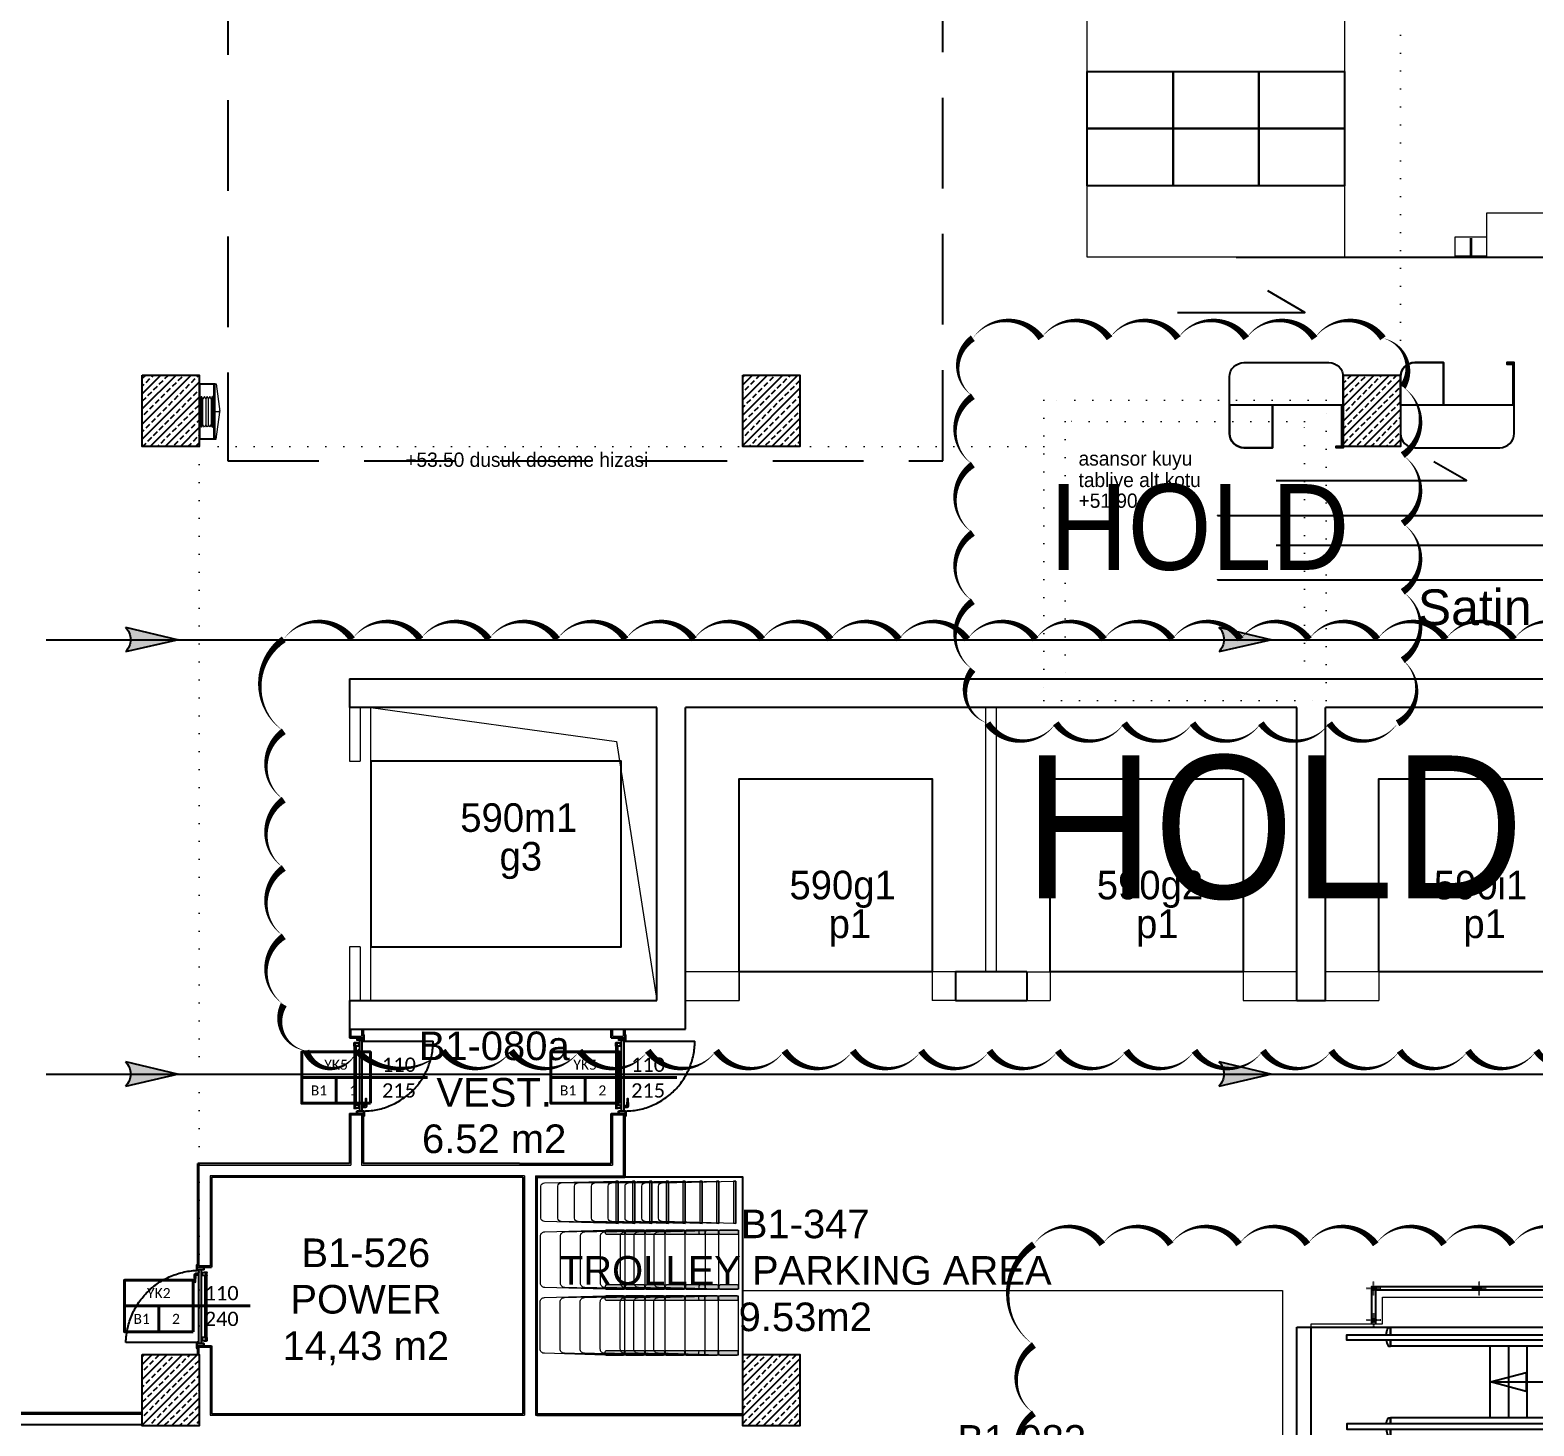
# Model space of a CAD drawing. Header units: metres. Extents: x -20317 to 2216, y -10281 to 3094.
# Drawn here: x -5275 to -3172, y -8096 to -6143 of the extents above; entities that cross this region are included whole.
import ezdxf
from ezdxf.enums import TextEntityAlignment as Align

# ---------------------------------------------------------------- set-up
doc = ezdxf.new("R2010")
doc.units = ezdxf.units.M
doc.header["$MEASUREMENT"] = 0
for name, pattern in [('DASHDOT2', [0.5, 0.25, -0.125, 0, -0.125]), ('DASHED2', [9.525, 6.35, -3.175]), ('DOT2', [0.125, 0, -0.125]), ('HIDDEN', [9.525, 6.35, -3.175]), ('HIDDEN2', [0.1875, 0.125, -0.0625])]:
    doc.linetypes.add(name, pattern=pattern)
doc.layers.get('0').update_dxf_attribs({"color": 30, "lineweight": 0})
for name, color, linetype in [('6', 242, 'Continuous'), ('AG-DOOR', 2, 'Continuous'), ('AG-DOOR-OPENING', 9, 'HIDDEN'), ('AG-HANDRAIL', 20, 'Continuous'), ('AG-PLASTER', 73, 'Continuous'), ('AR-ESCALATOR', 3, 'Continuous'), ('V-0_Hatch_Concrete', 252, 'Continuous'), ('V-2_Column', 160, 'Continuous'), ('V-2_Wall_Concrete', 160, 'Continuous'), ('V-5_Mechanical', 222, 'Continuous'), ('V-6_Furniture_Fixed', 54, 'Continuous')]:
    doc.layers.add(name, color=color, linetype=linetype)
for name, color, linetype, lineweight in [('Ag-040', 2, 'Continuous', 20), ('AG-DOOR-NOTATION-FIRE', 1, 'Continuous', 40), ('AG-FIRE-HOSE', 1, 'Continuous', 0), ('AG-Slab_Hole', 163, 'Continuous', 20), ('AG-Wall', 4, 'Continuous', 20), ('AI-040 @ 250', 2, 'Continuous', 20), ('HOLD', 7, 'Continuous', 0), ('shaft', 3, 'Continuous', 20), ('SP1-Equipment', 4, 'Continuous', 9), ('SP2-Flooring', 4, 'DASHED2', 9)]:
    doc.layers.add(name, color=color, linetype=linetype, lineweight=lineweight)
doc.styles.add('$0$ARIAL', font='arial.ttf', dxfattribs={"width": 0.9})
doc.styles.add('$0$IIS IKEA SANS', font='')
doc.styles.add('ARIAL-ING', font='arial.ttf')
doc.styles.add('CALIBRI LIGHT', font='calibril.ttf')
doc.styles.add('DDG Notes Anno', font='arial.ttf', dxfattribs={"height": 2.5})
doc.styles.add('IIS IKEA SANS', font='')
doc.styles.get('$0$IIS IKEA SANS').set_extended_font_data('IKEA Sans')
doc.styles.get('IIS IKEA SANS').set_extended_font_data('IKEA Sans')

# ---------------------------------------------------------------- blocks, each defined once
blk = doc.blocks.new('*U16')
at = {"style": '$0$ARIAL'}
for tag, p in [('NO', (1.676, 0.8)), ('MAHAL', (1.676, -1.8)), ('ALAN', (1.676, -4.4))]:
    blk.add_attdef(tag, text='', height=1.6, dxfattribs=at).set_placement(p, align=Align.MIDDLE_CENTER)
blk = doc.blocks.new('$0$ok')
at = {"layer": '6'}
h = blk.add_hatch(color=256, dxfattribs=at)
edge = h.paths.add_edge_path()
edge.add_ellipse((1571515.97, 116941.68), major_axis=(-7.14, 7.19), ratio=1, start_angle=359.45276, end_angle=450.68953)
edge.add_line((1571508.87, 116934.46), (1571477.92, 116941.82))
edge.add_line((1571477.92, 116941.82), (1571508.9, 116948.94))
for p, q in [((1571477.92, 116941.82), (1571508.9, 116948.94)), ((1571508.87, 116934.46), (1571477.92, 116941.82))]:
    blk.add_line(p, q, dxfattribs=at)
at = {"layer": '6', "extrusion": (0, 0, -1)}
blk.add_ellipse((1571515.97, 116941.68), major_axis=(-7.14, 7.19), ratio=1, start_param=4.700354, end_param=6.292737, dxfattribs=at)
blk = doc.blocks.new('$0$A$C742A37F2')
at = {"layer": '6'}
for p, q in [((41.906, -65.125), (74.601, -65.125)), ((41.906, -71.202), (74.601, -71.202))]:
    blk.add_line(p, q, dxfattribs=at)
at = {"layer": '6', "extrusion": (0, 0, -1), "xscale": -0.02399999999994179, "yscale": 0.02399999999994179, "zscale": -0.02399999999994179, "rotation": 180}
for p in [(-37759.229, 2741.478), (-37774.522, 2741.478), (-37759.229, 2735.401), (-37774.522, 2735.401)]:
    blk.add_blockref('$0$ok', p, dxfattribs=at)
blk = doc.blocks.new('$0$150714_ARSA$0$KOLON 80X120')
at = {"layer": 'V-0_Hatch_Concrete'}
h = blk.add_hatch(dxfattribs=at)
h.set_pattern_fill('ANSI33', color=256, scale=60)
h.set_pattern_definition([(45, (-19036.79, -4512.143), (-10.606602, 10.606602), []), (45, (-19026.183, -4512.143), (-10.606602, 10.606602), [7.5, -3.75])])
h.paths.add_polyline_path([(0, 100), (80, 100), (80, 0), (0, 0)])
blk.add_lwpolyline([(0, 100), (80, 100), (80, 0), (0, 0), (0, 100)])
blk = doc.blocks.new('YD')
at = {"layer": 'AG-FIRE-HOSE'}
for p, q in [((-165, 214, 1020), (-165, 564, 1020)), ((-130, 569, 1020), (-130, 209, 1020)), ((-90, 209, 1020), (-90, 569, 1020)), ((-51, 569, 1020), (-51, 209, 1020)), ((-220, 389, 1020), (-204, 389, 1020))]:
    blk.add_line(p, q, dxfattribs=at)
at = {"layer": 'AG-FIRE-HOSE', "elevation": 1020}
for points in [[(-220, 770), (-236, 770), (-288, 394, 0.037389), (-220, 389, -23668932620.97506)], [(-220, 0), (-236, 0), (-288, 384, -0.037389), (-220, 389, 23668932620.97506)]]:
    blk.add_lwpolyline(points, format="xyb", dxfattribs=at)
for points in [[(-220, 0), (0, 0), (0, 770), (-220, 770), (-220, 0)], [(-181, 605), (-165, 564), (-149, 605), (-130, 569), (-110, 605), (-90, 569), (-71, 605), (-51, 569), (-31, 605)], [(-181, 173), (-165, 214), (-149, 173), (-130, 209), (-110, 173), (-90, 209), (-71, 173), (-51, 209), (-31, 173)]]:
    blk.add_lwpolyline(points, dxfattribs=at)
for points in [[(-204, 8), (-8, 8), (-8, 762), (-204, 762)], [(-185, 173), (-181, 173), (-181, 605), (-185, 605)], [(-31, 605), (-28, 605), (-28, 173), (-31, 173)]]:
    blk.add_lwpolyline(points, close=True, dxfattribs=at)
blk = doc.blocks.new('A$C590861B7')
at = {"layer": 'SP1-Equipment'}
blk.add_hatch(color=252, dxfattribs=at).paths.add_polyline_path([(0, 0), (592, 0), (591, 32), (1, 32)])
at = {"layer": 'SP1-Equipment', "color": 252}
blk.add_lwpolyline([(0, 0), (24, 1029, -0.407438), (74, 1078), (518, 1078, -0.407438), (568, 1029), (592, 0), (0, 0)], format="xyb", dxfattribs=at)
blk.add_lwpolyline([(0, 0), (592, 0), (591, 32), (1, 32)], close=True, dxfattribs=at)
blk = doc.blocks.new('A$C20147AE4')
at = {"layer": 'SP1-Equipment'}
h = blk.add_hatch(color=256, dxfattribs=at)
edge = h.paths.add_edge_path()
edge.add_line((0.59, 0), (1.38, 0))
edge.add_arc((1.38, 0.59), 0.591, 270, 360)
edge.add_line((1.97, 0.59), (1.97, 8.58))
edge.add_arc((1.38, 8.58), 0.591, 0, 90)
edge.add_line((1.38, 9.17), (0.59, 9.17))
edge.add_arc((0.59, 8.58), 0.591, 90, 180)
edge.add_line((0, 8.58), (0, 0.59))
edge.add_arc((0.59, 0.59), 0.591, 180, 270)
h = blk.add_hatch(color=256, dxfattribs=at)
edge = h.paths.add_edge_path()
edge.add_line((26.18, 0), (26.97, 0))
edge.add_arc((26.97, 0.59), 0.591, 270, 360)
edge.add_line((27.56, 0.59), (27.56, 8.58))
edge.add_arc((26.97, 8.58), 0.591, 0, 90)
edge.add_line((26.97, 9.17), (26.18, 9.17))
edge.add_arc((26.18, 8.58), 0.591, 90, 180)
edge.add_line((25.59, 8.58), (25.59, 0.59))
edge.add_arc((26.18, 0.59), 0.591, 180, 270)
blk.add_lwpolyline([(0, 0), (0, 9.17), (0, 9.17), (0.79, 37.4, -0.414214), (2.76, 39.37), (24.8, 39.37, -0.414214), (26.77, 37.4), (27.56, 9.17), (27.56, 0), (0, 0)], format="xyb", dxfattribs=at)
for points in [[(0.59, 0), (1.38, 0, 0.414214), (1.97, 0.59), (1.97, 8.58, 0.414214), (1.38, 9.17), (0.59, 9.17, 0.414214), (0, 8.58), (0, 0.59, 0.414214)], [(26.18, 0), (26.97, 0, 0.414214), (27.56, 0.59), (27.56, 8.58, 0.414214), (26.97, 9.17), (26.18, 9.17, 0.414214), (25.59, 8.58), (25.59, 0.59, 0.414214)]]:
    blk.add_lwpolyline(points, format="xyb", close=True, dxfattribs=at)
blk = doc.blocks.new('A$C0CE67BFE')
at = {"layer": 'SP1-Equipment', "rotation": 90.0025134179568}
for p in [(-2543, 1834), (-2308, 1834), (-2073, 1834), (-1838, 1834), (-1603, 1834), (-1368, 1834), (-1133, 1834), (-898, 1834)]:
    blk.add_blockref('A$C590861B7', p, dxfattribs=at)
at = {"layer": 'SP1-Equipment', "xscale": 30, "yscale": 30, "zscale": 30, "rotation": 89.99999999999999}
for p in [(-2447, 913), (-2167, 913), (-1887, 913), (-1607, 913), (-1327, 913), (-1137, 913), (-857, 913), (-2451, -8), (-2171, -8), (-1891, -8), (-1611, -8), (-1331, -8), (-1141, -8), (-861, -8)]:
    blk.add_blockref('A$C20147AE4', p, dxfattribs=at)
blk = doc.blocks.new('PLN_Check-out 1 pcs')
at = {"linetype": 'Continuous', "lineweight": 20}
for p, q in [((285, 5665), (15, 5665)), ((15, 5216), (15, 5665)), ((22, 5561), (22, 5316)), ((23, 5561), (23, 5316)), ((33, 5665), (33, 5449)), ((285, 5216), (285, 5665)), ((273, 5449), (33, 5449)), ((33, 5449), (33, 5431)), ((33, 5431), (33, 5215)), ((273, 5431), (33, 5431)), ((15, 5216), (15, 4416)), ((15, 5216), (615, 5216)), ((615, 5216), (615, 4416)), ((15, 4416), (615, 4416)), ((20, 4375), (15, 4375)), ((15, 4375), (15, 3133)), ((20, 4375), (450, 4375)), ((450, 4375), (470, 4375)), ((470, 4375), (470, 3302)), ((600, 3275), (661, 3504)), ((661, 3504), (1140, 3360)), ((470, 3302), (515, 3302)), ((470, 3302), (470, 3292)), ((470, 3292), (470, 1735)), ((515, 3302), (1234, 3078)), ((1140, 3360), (1078, 3126)), ((15, 3133), (15, 1185)), ((1235, 3078), (1235, 2525)), ((1124, 2525), (470, 2525)), ((1165, 2525), (1124, 2525)), ((1175, 2525), (1165, 2525)), ((1225, 2525), (1175, 2525)), ((1225, 2525), (1235, 2525)), ((470, 1735), (1165, 1735)), ((1165, 375), (1165, 1735)), ((15, 1185), (15, 375)), ((15, 375), (67, 375)), ((67, 25), (67, 375)), ((1115, 375), (67, 375)), ((1115, 375), (1115, 25)), ((1115, 375), (1165, 375)), ((92, 0), (67, 25)), ((1090, 0), (92, 0)), ((1115, 25), (1090, 0))]:
    blk.add_line(p, q, dxfattribs=at)
blk = doc.blocks.new('A$C11276A47')
for points in [[(200, 1190), (600, 1190), (600, 595), (0, 595), (0, 990, -0.414214)], [(600, 1190), (200, 1190, 0.414214), (0, 990), (0, 200, 0.414214), (200, 0), (1390, 0, 0.414214), (1590, 200), (1590, 1190), (1490, 1190), (1490, 1170), (1570, 1170), (1570, 595), (600, 595), (600, 1190)]]:
    blk.add_lwpolyline(points, format="xyb", close=True)
blk = doc.blocks.new('A$C37115626')
at = {"layer": 'V-6_Furniture_Fixed', "color": 7}
for points in [[(120, 737), (0, 737), (0, 817), (120, 817)], [(240, 737), (120, 737), (120, 817), (240, 817)], [(360, 737), (240, 737), (240, 817), (360, 817)], [(120, 657), (0, 657), (0, 737), (120, 737)], [(240, 657), (120, 657), (120, 737), (240, 737)], [(360, 657), (240, 657), (240, 737), (360, 737)]]:
    blk.add_lwpolyline(points, close=True, dxfattribs=at)
for points in [[(208.5, 557.2), (208.5, 557.2), (1231, 557.2)], [(182.1, 195.8), (182.1, 195.8), (690.4, 195.8), (757.7, 464.8), (803.8, 464.8), (1231, 464.8)], [(182.1, 105.8), (182.1, 105.8), (1231, 105.8)]]:
    blk.add_lwpolyline(points, dxfattribs=at)
at = {"layer": 'V-6_Furniture_Fixed', "color": 8}
for points in [[(126.4, 479.9), (304.2, 479.9), (252.4, 509.8)], [(264.1, 154.3), (736.3, 154.3), (810.2, 394.3), (916.5, 394.3), (863.4, 425)], [(264.1, 244.5), (530.6, 244.5), (484.9, 270.9)]]:
    blk.add_lwpolyline(points, dxfattribs=at)
at = {"layer": 'V-6_Furniture_Fixed', "color": 7, "yscale": 0.1}
for name, p, xscale, zscale, rotation in [('PLN_Check-out 1 pcs', (1080.5, 555.7), 0.1028430158321272, 100, 90), ('A$C11276A47', (199.1, 409.6), -0.1, 0.1, 180)]:
    blk.add_blockref(name, p, dxfattribs=dict(at, xscale=xscale, zscale=zscale, rotation=rotation))
at = {"layer": 'V-6_Furniture_Fixed', "color": 7, "xscale": 0.1, "yscale": 0.1, "zscale": 0.1}
blk.add_blockref('A$C11276A47', (438.1, 290.6), dxfattribs=at)
at = {"layer": 'V-6_Furniture_Fixed', "color": 7, "insert": (462.4, 92.4), "char_height": 50, "attachment_point": 1, "style": 'DDG Notes Anno'}
blk.add_mtext_dynamic_manual_height_columns('Satin almasiz cikis', width=5991.431, gutter_width=6.25, heights=[0], dxfattribs=at)
blk = doc.blocks.new('*U118')
blk.add_lwpolyline([(1000, -450), (2200, -450), (2200, 450), (1000, 450)], close=True)
for points in [[(2200, 0), (0, 0)], [(1600, -450), (1600, 0)]]:
    blk.add_lwpolyline(points)
at = {"style": 'CALIBRI LIGHT'}
for tag, height, p in [('GENİŞLİK', 250, (500, 225)), ('KAPIKODU', 175, (1600, 225)), ('YÜKSEKLİK', 250, (500, -225)), ('KATTAKI.SAYISI', 175, (1300, -225)), ('BULUNDUGU.KAT', 175, (1900, -225))]:
    blk.add_attdef(tag, text='', height=height, dxfattribs=at).set_placement(p, align=Align.MIDDLE_CENTER)
blk = doc.blocks.new('A$C32196F0F')
at = {"color": 122}
for p, q in [((11, 3.5), (10.5, 3.5)), ((10.5, 3.5), (10.5, 0.3)), ((15.2, 0), (10.8, 0)), ((11, 6.5), (11, 7.5)), ((15, 6.5), (15, 7.5)), ((15.5, 3.5), (15, 3.5)), ((15.5, 3.5), (15.5, 0.3)), ((15.5, 3), (101.5, 3)), ((15.5, 0.5), (101.5, 0.5)), ((101.5, 3.5), (102, 3.5)), ((101.5, 3.5), (101.5, 0.3)), ((101.8, 0), (106.2, 0)), ((102, 6.5), (102, 7.5)), ((106, 6.5), (106, 7.5)), ((106, 3.5), (106.5, 3.5)), ((106.5, 3.5), (106.5, 0.3))]:
    blk.add_line(p, q, dxfattribs=at)
at = {"linetype": 'HIDDEN2'}
for p, q in [((109.9, 12.8), (107.4, 12.8)), ((108.7, 11.6), (108.7, 14.1))]:
    blk.add_line(p, q, dxfattribs=at)
at = {"color": 122}
for points in [[(7, 4.3), (7, 13.8, 0.414214), (6.8, 14), (0.2, 14, 0.414214), (0, 13.8), (0, 12.5), (0.1, 12.5), (0.1, 13.8, -0.414214), (0.2, 13.9), (6.8, 13.9, -0.414214), (6.8, 13.8), (6.8, 4.3), (6.8, 4.3, -0.414214), (6.7, 4.2), (3.5, 4.2), (3.5, 4.2), (3.5, 4), (6.7, 4, 0.414214), (7, 4.3)], [(110, 4.3), (110, 13.8, -0.414214), (110.2, 14), (116.8, 14, -0.414214), (117, 13.8), (117, 12.5), (116.8, 12.5), (116.8, 13.8, 0.414214), (116.8, 13.9), (110.2, 13.9, 0.414214), (110.1, 13.8), (110.1, 4.3), (110.1, 4.3, 0.414214), (110.3, 4.2), (113.5, 4.2), (113.5, 4.2), (113.5, 4), (110.3, 4, -0.414214), (110, 4.3)]]:
    blk.add_lwpolyline(points, format="xyb", dxfattribs=at)
blk.add_lwpolyline([(110, 7.5), (7, 7.5), (7, 11.5), (110, 11.5)], close=True)
for points in [[(15, 6.5), (11, 6.5), (11, 1.5), (15, 1.5)], [(102, 6.5), (106, 6.5), (106, 1.5), (102, 1.5)]]:
    blk.add_lwpolyline(points, close=True, dxfattribs=at)
at = {"color": 253}
blk.add_lwpolyline([(12.2, 12), (12.2, 14.9, -0.414214), (15.2, 17.9), (23.7, 17.4, -0.502224), (24.2, 16.7), (23.9, 15.9), (23.9, 15.9), (15.2, 15.4, 0.414214), (14.2, 14.4), (14.2, 12)], format="xyb", dxfattribs=at)
at = {"linetype": 'HIDDEN2'}
for radius in [0.75, 0.5]:
    blk.add_circle((108.7, 12.8), radius, dxfattribs=at)
at = {"color": 122}
for centre, start, end in [((10.8, 0.3), 180, 270), ((15.2, 0.3), 270, 360), ((101.8, 0.3), 180, 270), ((106.2, 0.3), 270, 360)]:
    blk.add_arc(centre, 0.3, start, end, dxfattribs=at)
at = {"layer": 'AG-DOOR-OPENING', "color": 9, "linetype": 'HIDDEN', "ltscale": 200}
blk.add_line((108.7, 12.8), (108.7, 113.2), dxfattribs=at)
blk.add_arc((111.2, 9.8), 103.4, 91.3869, 179.1783, dxfattribs=at)
blk = doc.blocks.new('as-gr')
at = {"linetype": 'Continuous'}
for p, q in [((-41.4, -75.15), (-41.4, -71.45)), ((-41.25, -75.15), (-41.25, -71.45)), ((-32.45, -75.15), (-32.45, -71.45)), ((-32.3, -75.15), (-32.3, -71.45)), ((-28.1, -75.15), (-28.1, -71.45)), ((-27.95, -75.15), (-27.95, -71.45))]:
    blk.add_line(p, q, dxfattribs=at)
at = {"layer": 'AG-Wall'}
for p, q in [((-50.3, -71.45), (-50.3, -72.2)), ((-50.15, -71.45), (-50.15, -72.2)), ((-50.3, -72.2), (-50.15, -72.2)), ((-50.15, -74.8), (-50.3, -74.8)), ((-50.3, -74.8), (-50.3, -75.55)), ((-50.15, -74.8), (-50.15, -75.55)), ((-44.85, -75.15), (-45.6, -75.15)), ((-44.85, -75.55), (-44.85, -75.15)), ((-44.85, -75.15), (-44.85, -75.55)), ((-42.15, -75.15), (-42.15, -75.55)), ((-41.825, -75.15), (-42.15, -75.15)), ((-40.825, -75.15), (-40.5, -75.15)), ((-40.5, -75.15), (-40.5, -75.55)), ((-37.8, -75.15), (-37.8, -75.55)), ((-37.05, -75.15), (-37.8, -75.15)), ((-35.9, -75.15), (-36.65, -75.15)), ((-35.9, -75.15), (-35.9, -75.55)), ((-33.2, -75.15), (-33.2, -75.55)), ((-32.875, -75.15), (-33.2, -75.15)), ((-31.875, -75.15), (-31.55, -75.15)), ((-31.55, -75.15), (-31.55, -75.55)), ((-28.85, -75.15), (-28.85, -75.55)), ((-28.525, -75.15), (-28.85, -75.15)), ((-27.525, -75.15), (-27.2, -75.15)), ((-27.2, -75.15), (-27.2, -75.55)), ((-24.5, -75.15), (-23.75, -75.15)), ((-24.5, -75.15), (-24.5, -75.55)), ((-45.6, -75.55), (-44.85, -75.55)), ((-41.825, -75.55), (-42.15, -75.55)), ((-40.825, -75.55), (-40.5, -75.55)), ((-37.8, -75.55), (-37.05, -75.55)), ((-36.65, -75.55), (-35.9, -75.55)), ((-32.875, -75.55), (-33.2, -75.55)), ((-31.875, -75.55), (-31.55, -75.55)), ((-28.525, -75.55), (-28.85, -75.55)), ((-27.525, -75.55), (-27.2, -75.55)), ((-24.5, -75.55), (-23.75, -75.55))]:
    blk.add_line(p, q, dxfattribs=at)
at = {"layer": 'shaft'}
for points in [[(-50, -71.45), (-46.566, -71.928), (-46, -75.55)], [(-50, -75.55), (-50, -71.45)]]:
    blk.add_lwpolyline(points, dxfattribs=at)
at = {"layer": 'V-2_Wall_Concrete'}
for p, q in [((-50.3, -71.05), (-23.35, -71.05)), ((-50.3, -71.05), (-50.3, -71.45)), ((-23.35, -71.05), (-23.35, -75.55)), ((-46, -71.45), (-50.3, -71.45)), ((-46, -75.55), (-46, -71.45)), ((-37.05, -71.45), (-45.6, -71.45)), ((-45.6, -75.95), (-45.6, -71.45)), ((-37.05, -75.55), (-37.05, -71.45)), ((-23.75, -71.45), (-36.65, -71.45)), ((-36.65, -75.55), (-36.65, -71.45)), ((-23.75, -75.55), (-23.75, -71.45)), ((-41.825, -75.15), (-41.825, -75.55)), ((-40.825, -75.15), (-41.825, -75.15)), ((-40.825, -75.15), (-40.825, -75.55)), ((-32.875, -75.15), (-32.875, -75.55)), ((-31.875, -75.15), (-32.875, -75.15)), ((-31.875, -75.15), (-31.875, -75.55)), ((-27.525, -75.15), (-28.525, -75.15)), ((-28.525, -75.15), (-28.525, -75.55)), ((-27.525, -75.15), (-27.525, -75.55)), ((-24.5, -75.55), (-24.5, -75.15)), ((-50.3, -75.55), (-46, -75.55)), ((-50.3, -75.55), (-50.3, -75.95)), ((-41.825, -75.55), (-40.825, -75.55)), ((-37.05, -75.55), (-36.65, -75.55)), ((-32.875, -75.55), (-31.875, -75.55)), ((-28.525, -75.55), (-27.525, -75.55)), ((-23.35, -75.55), (-23.75, -75.55)), ((-50.3, -75.95), (-45.6, -75.95))]:
    blk.add_line(p, q, dxfattribs=at)
at = {"layer": 'V-5_Mechanical', "linetype": 'Continuous'}
blk.add_lwpolyline([(-50, -74.8), (-46.5, -74.8), (-46.5, -72.2), (-50, -72.2), (-50, -74.8)], dxfattribs=at)
for points in [[(-42.15, -75.15), (-44.85, -75.15), (-44.85, -72.45), (-42.15, -72.45)], [(-37.798, -75.15), (-40.498, -75.15), (-40.498, -72.45), (-37.798, -72.45)], [(-33.2, -75.15), (-35.9, -75.15), (-35.9, -72.45), (-33.2, -72.45)], [(-28.85, -75.15), (-31.55, -75.15), (-31.55, -72.45), (-28.85, -72.45)], [(-24.5, -75.15), (-27.2, -75.15), (-27.2, -72.45), (-24.5, -72.45)]]:
    blk.add_lwpolyline(points, close=True, dxfattribs=at)
blk = doc.blocks.new('HNDR-PLN')
at = {"layer": 'AG-HANDRAIL', "color": 9, "linetype": 'HIDDEN2'}
blk.add_lwpolyline([(20, 20), (20, -20), (-20, -20), (-20, 20)], close=True, dxfattribs=at)
at = {"layer": 'AG-HANDRAIL', "linetype": 'DASHDOT2', "ltscale": 2}
for points in [[(0, -100), (0, 100)], [(-100, 0), (100, 0)]]:
    blk.add_lwpolyline(points, dxfattribs=at)
at = {"layer": 'AG-HANDRAIL', "color": 9, "linetype": 'HIDDEN2'}
blk.add_circle((0, 0), 15, dxfattribs=at)
blk = doc.blocks.new('B1 VEST')
at = {"layer": 'AG-HANDRAIL', "ltscale": 0.3}
blk.add_lwpolyline([(-19800, -4070), (-19800, -3550), (-5001, -3550), (-5001, -4070), (-5051, -4070), (-5051, -3600), (-19750, -3600), (-19750, -4070)], dxfattribs=at)
for points in [[(-17600, -5757), (-20150, -5757), (-20150, -5807), (-17600, -5807)], [(-17149, -8380), (-17199, -8380), (-17199, -7350), (-17149, -7350)], [(-5050, -8380), (-5050, -7230), (-5000, -7230), (-5000, -8380)]]:
    blk.add_lwpolyline(points, close=True, dxfattribs=at)
at = {"layer": 'AG-Slab_Hole', "ltscale": 0.3}
for points in [[(-20650, -4120), (-20650, -4070), (-19650, -4070), (-19650, -3700), (-13500, -3700)], [(-14563, -3700), (-5150, -3700), (-5150, -4070), (-4150, -4070), (-4150, -4120)], [(-20650, -5650), (-20650, -5700), (-18250, -5700)], [(-11800, -7600), (-17050, -7600), (-17050, -7230), (-18050, -7230), (-18050, -7180)], [(-4150, -7180), (-4150, -7230), (-5150, -7230), (-5150, -7600)], [(-5150, -7600), (-11000, -7600)]]:
    blk.add_lwpolyline(points, dxfattribs=at)
at = {"layer": 'AR-ESCALATOR', "color": 140}
for p, q in [((-20850, -5650), (-20850, -4120)), ((-20650, -5650), (-20650, -4120)), ((-11560, -5650), (-12677, -4120)), ((-10123, -7180), (-11240, -5650)), ((-4150, -5650), (-4150, -7180)), ((-3950, -5650), (-3950, -7180))]:
    blk.add_line(p, q, dxfattribs=at)
at = {"layer": 'AR-ESCALATOR'}
for p, q in [((-12357, -4120), (-11240, -5650)), ((-4150, -5650), (-4150, -4120)), ((-3950, -5650), (-3950, -4120)), ((-18250, -5650), (-18250, -7180)), ((-18050, -5650), (-18050, -7180)), ((-10443, -7180), (-11560, -5650))]:
    blk.add_line(p, q, dxfattribs=at)
at = {"layer": 'AR-ESCALATOR', "linetype": 'DOT2', "ltscale": 0.001}
blk.add_line((-11560, -5650), (-16700, -5650), dxfattribs=at)
at = {"layer": 'AR-ESCALATOR', "color": 140}
for points in [[(-20850, -4120), (-12677, -4120)], [(-19540, -4226), (-19540, -4120)], [(-12545, -4301), (-20150, -4301), (-20150, -4226), (-12599, -4226)], [(-19540, -4385), (-19540, -4301)], [(-19540, -4301), (-19540, -4385)], [(-12484, -4385), (-19540, -4385)], [(-18146, -5385), (-18146, -4385)], [(-17886, -5385), (-17886, -4385)], [(-17626, -5385), (-17626, -4385)], [(-17366, -5385), (-17366, -4385)], [(-17106, -5385), (-17106, -4385)], [(-16847, -5385), (-16847, -4385)], [(-16587, -5385), (-16587, -4385)], [(-16267, -5385), (-16267, -4385)], [(-15907, -5385), (-15907, -4385)], [(-15547, -5385), (-15547, -4385)], [(-15187, -5385), (-15187, -4385)], [(-14827, -5385), (-14827, -4385)], [(-14467, -5385), (-14467, -4385)], [(-14107, -5385), (-14107, -4385)], [(-13747, -5385), (-13747, -4385)], [(-13387, -5385), (-13387, -4385)], [(-13027, -5385), (-13027, -4385)], [(-12667, -5385), (-12667, -4385)], [(-12307, -5385), (-12307, -4627)], [(-18141, -4885), (-12119, -4885)], [(-11947, -5385), (-11947, -5120)], [(-11693, -5469), (-20150, -5469), (-20150, -5544), (-11638, -5544)], [(-11754, -5385), (-19540, -5385)], [(-19540, -5385), (-19540, -5469)], [(-19540, -5469), (-19540, -5385)], [(-20850, -5650), (-18250, -5650)], [(-19540, -5544), (-19540, -5650)], [(-5250, -5757), (-5250, -5650)], [(-11107, -5832), (-4650, -5832), (-4650, -5757), (-11162, -5757)], [(-5250, -5915), (-5250, -5832)], [(-5250, -5832), (-5250, -5915)], [(-11046, -5915), (-5250, -5915)], [(-10726, -5915), (-10726, -6354)], [(-10366, -5915), (-10366, -6847)], [(-10006, -5915), (-10006, -6915)], [(-9646, -5915), (-9646, -6915)], [(-9286, -5915), (-9286, -6915)], [(-8926, -5915), (-8926, -6915)], [(-8566, -5915), (-8566, -6915)], [(-8206, -5915), (-8206, -6915)], [(-7886, -5915), (-7886, -6915)], [(-7627, -5915), (-7627, -6915)], [(-7367, -5915), (-7367, -6915)], [(-7107, -5915), (-7107, -6915)], [(-6847, -5915), (-6847, -6915)], [(-6587, -5915), (-6587, -6915)], [(-6328, -5915), (-6328, -6915)], [(-6328, -6415), (-10681, -6415)], [(-10316, -6915), (-5250, -6915)], [(-5250, -6915), (-5250, -6999)], [(-5250, -6999), (-5250, -6915)], [(-10255, -6999), (-4650, -6999), (-4650, -7074), (-10201, -7074)], [(-5250, -7074), (-5250, -7180)], [(-3950, -7180), (-10123, -7180)]]:
    blk.add_lwpolyline(points, dxfattribs=at)
for points in [[(-19598, -4226, -0.056277), (-19578, -4135, -0.286419), (-19564, -4123), (-19540, -4120), (-19540, -4226)], [(-19598, -4301, 0.07391), (-19578, -4370, 0.286419), (-19564, -4382), (-19540, -4385), (-19540, -4301)], [(-19598, -5469, -0.07391), (-19578, -5400, -0.286419), (-19564, -5388), (-19540, -5385), (-19540, -5469)], [(-19598, -5544, 0.056277), (-19578, -5635, 0.286419), (-19564, -5647), (-19540, -5650), (-19540, -5544)], [(-5192, -5757, 0.056277), (-5212, -5665, 0.286419), (-5226, -5653), (-5250, -5650), (-5250, -5757)], [(-5192, -5832, -0.07391), (-5212, -5900, -0.286419), (-5226, -5912), (-5250, -5915), (-5250, -5832)], [(-5192, -6999, 0.07391), (-5212, -6930, 0.286419), (-5226, -6918), (-5250, -6915), (-5250, -6999)], [(-5192, -7074, -0.056277), (-5212, -7165, -0.286419), (-5226, -7177), (-5250, -7180), (-5250, -7074)]]:
    blk.add_lwpolyline(points, format="xyb", dxfattribs=at)
at = {"layer": 'AR-ESCALATOR'}
for points in [[(-12357, -4120), (-5250, -4120), (-5226, -4123, -0.286419), (-5212, -4135, -0.056277), (-5192, -4226)], [(-5192, -4301, -0.048643), (-5205, -4371, -0.290108), (-5219, -4383), (-5250, -4385), (-12164, -4385)], [(-5192, -5469, 0.048643), (-5205, -5399, 0.290108), (-5219, -5387), (-5250, -5385), (-11434, -5385)], [(-16700, -5650), (-16724, -5653, 0.286419), (-16738, -5665, 0.056277), (-16758, -5757)], [(-11240, -5650), (-5250, -5650), (-5226, -5647, 0.286419), (-5212, -5635, 0.056277), (-5192, -5544)], [(-16758, -5832, 0.048643), (-16745, -5901, 0.290108), (-16731, -5913), (-16700, -5915), (-11366, -5915)], [(-16758, -6999, -0.048643), (-16745, -6929, -0.290108), (-16731, -6917), (-16700, -6915), (-10636, -6915)], [(-10443, -7180), (-16700, -7180), (-16724, -7177, -0.286419), (-16738, -7165, -0.056277), (-16758, -7074)]]:
    blk.add_lwpolyline(points, format="xyb", dxfattribs=at)
for points in [[(-5250, -4120), (-5250, -4226)], [(-5250, -4120), (-3950, -4120)], [(-12279, -4226), (-4650, -4226), (-4650, -4301), (-12225, -4301)], [(-11721, -4991), (-11721, -4385)], [(-11361, -5385), (-11361, -4385)], [(-11001, -5385), (-11001, -4385)], [(-10641, -5385), (-10641, -4385)], [(-10281, -5385), (-10281, -4385)], [(-9921, -5385), (-9921, -4385)], [(-9561, -5385), (-9561, -4385)], [(-9201, -5385), (-9201, -4385)], [(-8841, -5385), (-8841, -4385)], [(-8481, -5385), (-8481, -4385)], [(-8121, -5385), (-8121, -4385)], [(-7761, -5385), (-7761, -4385)], [(-7401, -5385), (-7401, -4385)], [(-7041, -5385), (-7041, -4385)], [(-6681, -5385), (-6681, -4385)], [(-6321, -5385), (-6321, -4385)], [(-5250, -4301), (-5250, -4385)], [(-11799, -4885), (-6321, -4885)], [(-11318, -5544), (-4650, -5544), (-4650, -5469), (-11373, -5469)], [(-9544, -5385), (-9538, -5385)], [(-9487, -5469), (-9481, -5469)], [(-9481, -5469), (-9487, -5469)], [(-5250, -5469), (-5250, -5385)], [(-18250, -5650), (-16700, -5650)], [(-16700, -5650), (-16700, -5757)], [(-9430, -5544), (-9437, -5544)], [(-9437, -5544), (-9430, -5544)], [(-5250, -5650), (-5250, -5544)], [(-3950, -5650), (-5250, -5650)], [(-11482, -5757), (-17550, -5757), (-17550, -5832), (-11427, -5832)], [(-16700, -5832), (-16700, -5915)], [(-15599, -5915), (-15599, -6915)], [(-15239, -5915), (-15239, -6915)], [(-14879, -5915), (-14879, -6915)], [(-14519, -5915), (-14519, -6915)], [(-14159, -5915), (-14159, -6915)], [(-13799, -5915), (-13799, -6915)], [(-13439, -5915), (-13439, -6915)], [(-13079, -5915), (-13079, -6915)], [(-12719, -5915), (-12719, -6915)], [(-12359, -5915), (-12359, -6915)], [(-11999, -5915), (-11999, -6915)], [(-11639, -5915), (-11639, -6915)], [(-11279, -6034), (-11279, -6915)], [(-11001, -6415), (-15599, -6415)], [(-10919, -6527), (-10919, -6915)], [(-16700, -6999), (-16700, -6915)], [(-10521, -7074), (-17550, -7074), (-17550, -6999), (-10575, -6999)], [(-16700, -7180), (-16700, -7074)], [(-16700, -7180), (-18250, -7180)]]:
    blk.add_lwpolyline(points, dxfattribs=at)
at = {"layer": 'AR-ESCALATOR', "color": 140}
for points in [[(-17641, -5019), (-18141, -4885), (-17641, -4751)], [(-6828, -6281), (-6328, -6415), (-6828, -6549)]]:
    blk.add_lwpolyline(points, close=True, dxfattribs=at)
at = {"layer": 'AR-ESCALATOR'}
for points in [[(-11299, -4751), (-11799, -4885), (-11299, -5019)], [(-11501, -6549), (-11001, -6415), (-11501, -6281)]]:
    blk.add_lwpolyline(points, close=True, dxfattribs=at)
at = {"layer": 'AR-ESCALATOR', "linetype": 'DOT2', "ltscale": 0.001}
blk.add_lwpolyline([(-16700, -5650), (-11560, -5650)], dxfattribs=at)
for p in [(-19775, -3575), (-18300, -3575), (-16825, -3575), (-15350, -3575), (-13875, -3575), (-12400, -3575), (-10925, -3575), (-9450, -3575), (-7975, -3575), (-6500, -3575), (-20100, -5781), (-18300, -5781)]:
    blk.add_blockref('HNDR-PLN', p)
at = {"xscale": -1}
for p in [(-5025, -3575), (-5025, -7280)]:
    blk.add_blockref('HNDR-PLN', p, dxfattribs=at)
for p, rotation in [((-19774, -4020), 90), ((-5026, -4020), 90), ((-17174, -8330), 90), ((-5025, -8330), 180)]:
    blk.add_blockref('HNDR-PLN', p, dxfattribs=dict(rotation=rotation))
at = {"xscale": -1, "rotation": 90}
blk.add_blockref('HNDR-PLN', (-17174, -7400), dxfattribs=at)
blk = doc.blocks.new('YK5')
at = {"linetype": 'HIDDEN2'}
for p, q in [((3.6, 8.7), (6.1, 8.7)), ((4.8, 7.4), (4.8, 9.9))]:
    blk.add_line(p, q, dxfattribs=at)
at = {"color": 122}
for p, q in [((7.5, 2.4), (7.5, 3.4)), ((11.5, 2.4), (11.5, 3.4)), ((94.5, 2.4), (94.5, 3.4)), ((98.5, 2.4), (98.5, 3.4)), ((7.5, -0.7), (7, -0.7)), ((7, -0.7), (7, -3.9)), ((11.7, -4.2), (7.3, -4.2)), ((12, -0.7), (11.5, -0.7)), ((12, -0.7), (12, -3.9)), ((94, -1.1), (12, -1.1)), ((94, -3.6), (12, -3.6)), ((94, -0.7), (94.5, -0.7)), ((94, -0.7), (94, -3.9)), ((94.3, -4.2), (98.7, -4.2)), ((98.5, -0.7), (99, -0.7)), ((99, -0.7), (99, -3.9))]:
    blk.add_line(p, q, dxfattribs=at)
for points in [[(3.5, 0.1), (3.5, 9.7, 0.414214), (3.3, 9.8), (-3.3, 9.8, 0.414214), (-3.5, 9.7), (-3.5, 8.3), (-3.4, 8.3), (-3.4, 9.7, -0.414214), (-3.3, 9.7), (3.3, 9.7, -0.414214), (3.4, 9.7), (3.4, 0.1), (3.4, 0.1, -0.414214), (3.2, 0), (0, 0), (0, 0), (0, -0.2), (3.2, -0.2, 0.414214), (3.5, 0.1)], [(102.5, 0.1), (102.5, 9.7, -0.414214), (102.7, 9.8), (109.3, 9.8, -0.414214), (109.5, 9.7), (109.5, 8.3), (109.4, 8.3), (109.4, 9.7, 0.414214), (109.3, 9.7), (102.7, 9.7, 0.414214), (102.6, 9.7), (102.6, 0.1), (102.6, 0.1, 0.414214), (102.8, 0), (106, 0), (106, 0), (106, -0.2), (102.8, -0.2, -0.414214), (102.5, 0.1)]]:
    blk.add_lwpolyline(points, format="xyb", dxfattribs=at)
blk.add_lwpolyline([(3.5, 3.4), (102.5, 3.4), (102.5, 7.4), (3.5, 7.4)], close=True)
for points in [[(11.5, 2.4), (7.5, 2.4), (7.5, -2.6), (11.5, -2.6)], [(94.5, 2.4), (98.5, 2.4), (98.5, -2.6), (94.5, -2.6)]]:
    blk.add_lwpolyline(points, close=True, dxfattribs=at)
at = {"color": 253}
blk.add_lwpolyline([(97.3, 7.8), (97.3, 10.7, 0.414214), (94.3, 13.7), (85.8, 13.2, 0.502224), (85.3, 12.6), (85.6, 11.7), (85.6, 11.7), (94.3, 11.2, -0.414214), (95.3, 10.2), (95.3, 7.8)], format="xyb", dxfattribs=at)
at = {"linetype": 'HIDDEN2'}
for radius in [0.75, 0.5]:
    blk.add_circle((4.8, 8.7), radius, dxfattribs=at)
at = {"color": 122}
for centre, start, end in [((7.3, -3.9), 180, 270), ((11.7, -3.9), 270, 0), ((94.3, -3.9), 180, 270), ((98.7, -3.9), 270, 0)]:
    blk.add_arc(centre, 0.3, start, end, dxfattribs=at)
at = {"layer": 'AG-DOOR-OPENING', "color": 9, "linetype": 'HIDDEN', "ltscale": 200}
blk.add_line((4.8, 8.7), (4.8, 106.3), dxfattribs=at)
blk.add_arc((4.8, 8.7), 97.7, 359.2209, 90, dxfattribs=at)

msp = doc.modelspace()

# ---------------------------------------------------------------- linework, layer by layer
msp.add_lwpolyline([(-4798.4, -7090.9), (-4455.1, -7138.7), (-4398.4, -7500.9)])
at = {"layer": 'AG-PLASTER'}
for p, q in [((-4828.4, -7540.9), (-4828.4, -7552.9)), ((-4809.4, -7540.9), (-4809.4, -7552.9)), ((-4462.4, -7552.9), (-4462.4, -7540.9)), ((-4443.4, -7540.9), (-4443.4, -7552.9)), ((-4828.4, -7552.9), (-4809.4, -7552.9)), ((-4462.4, -7552.9), (-4443.4, -7552.9)), ((-4828.4, -7658.9), (-4809.4, -7658.9)), ((-4828.4, -7658.9), (-4828.4, -7728.9)), ((-4809.4, -7658.9), (-4809.4, -7728.9)), ((-4462.4, -7728.9), (-4462.4, -7658.9)), ((-4462.4, -7658.9), (-4443.4, -7658.9)), ((-4443.4, -7658.9), (-4443.4, -7747.9)), ((-4828.4, -7728.9), (-5040.4, -7728.9)), ((-5040.4, -7873.9), (-5040.4, -7728.9)), ((-4590.4, -7728.9), (-4809.4, -7728.9)), ((-4590.4, -7728.9), (-4462.4, -7728.9)), ((-4585.4, -7747.9), (-5021.4, -7747.9)), ((-5021.4, -7747.9), (-5021.4, -7873.9)), ((-4585.4, -8078.9), (-4585.4, -7747.9)), ((-4566.4, -7747.9), (-4443.4, -7747.9)), ((-4566.4, -7747.9), (-4566.4, -8078.9)), ((-5040.4, -7873.9), (-5021.4, -7873.9)), ((-5040.4, -7995.9), (-5040.4, -7983.9)), ((-5040.4, -7983.9), (-5021.4, -7983.9)), ((-5021.4, -7983.9), (-5021.4, -8078.9)), ((-5878.4, -8076.9), (-5118.4, -8076.9)), ((-5021.4, -8078.9), (-4585.4, -8078.9)), ((-4566.4, -8078.9), (-4278.4, -8078.9))]:
    msp.add_line(p, q, dxfattribs=at)
at = {"layer": 'AG-Wall'}
for p, q in [((-4826.4, -7540.9), (-4826.4, -7550.9)), ((-4826.4, -7550.9), (-4811.4, -7550.9)), ((-4811.4, -7540.9), (-4811.4, -7550.9)), ((-4460.4, -7540.9), (-4460.4, -7550.9)), ((-4460.4, -7550.9), (-4445.4, -7550.9)), ((-4445.4, -7540.9), (-4445.4, -7550.9)), ((-4826.4, -7660.9), (-4811.4, -7660.9)), ((-4826.4, -7660.9), (-4826.4, -7730.9)), ((-4811.4, -7660.9), (-4811.4, -7730.9)), ((-4460.4, -7660.9), (-4460.4, -7730.9)), ((-4460.4, -7660.9), (-4445.4, -7660.9)), ((-4445.4, -7660.9), (-4445.4, -7745.9)), ((-4811.4, -7730.9), (-4460.4, -7730.9)), ((-4583.4, -7745.9), (-4583.4, -8080.9)), ((-4568.4, -7745.9), (-4568.4, -8080.9)), ((-4568.4, -7745.9), (-4445.4, -7745.9)), ((-5023.4, -8080.9), (-4583.4, -8080.9)), ((-4568.4, -8080.9), (-4278.4, -8080.9))]:
    msp.add_line(p, q, dxfattribs=at)
at = {"layer": 'AG-Wall', "lineweight": -2, "ltscale": 0.3, "transparency": 33554687}
for p, q in [((-5878.4, -8078.9), (-5118.4, -8078.9)), ((-5354.4, -8093.9), (-5118.4, -8093.9))]:
    msp.add_line(p, q, dxfattribs=at)
at = {"layer": 'AG-Wall'}
for points in [[(-4583.4, -7745.9), (-5023.4, -7745.9), (-5023.4, -7871.9), (-5038.4, -7871.9), (-5038.4, -7730.9), (-4826.4, -7730.9)], [(-5038.4, -7995.9), (-5038.4, -7985.9), (-5023.4, -7985.9), (-5023.4, -8080.9)]]:
    msp.add_lwpolyline(points, dxfattribs=at)
at = {"layer": 'HOLD'}
msp.add_lwpolyline([(-3956.5, -6574.4, 0, 9.56, -0.520567), (-3860.9, -6574.4, 0, 9.56, -0.520567), (-3765.3, -6574.4, 0, 9.56, -0.520567), (-3669.7, -6574.4, 0, 9.56, -0.520567), (-3574.1, -6574.4, 0, 9.56, -0.520567), (-3478.5, -6574.4, 0, 9.56, -0.520567), (-3382.9, -6574.4, 0, 9.56, -0.520567), (-3355.2, -6642.3, 0, 9.56, -0.520567), (-3355.2, -6737.9, 0, 9.56, -0.520567), (-3355.2, -6833.5, 0, 9.56, -0.520567), (-3355.2, -6929.1, 0, 9.56, -0.520567), (-3355.2, -7024.7, 0, 9.56, -0.520567), (-3362.4, -7113, 0, 9.56, -0.520567), (-3458, -7113, 0, 9.56, -0.520567), (-3553.6, -7113, 0, 9.56, -0.520567), (-3649.2, -7113, 0, 9.56, -0.520567), (-3744.8, -7113, 0, 9.56, -0.520567), (-3840.4, -7113, 0, 9.56, -0.520567), (-3936, -7113, 0, 9.56, -0.520567), (-3956.5, -7037.9, 0, 9.56, -0.520567), (-3956.5, -6942.3, 0, 9.56, -0.520567), (-3956.5, -6846.7, 0, 9.56, -0.520567), (-3956.5, -6751.1, 0, 9.56, -0.520567), (-3956.5, -6655.5, 0, 9.56, -0.520567)], format="xyseb", close=True, dxfattribs=at)
for points in [[(-3072.8, -7571.1, 0, 9.56, -0.520567), (-3168.4, -7571.1, 0, 9.56, -0.520567), (-3264, -7571.1, 0, 9.56, -0.520567), (-3359.6, -7571.1, 0, 9.56, -0.520567), (-3455.2, -7571.1, 0, 9.56, -0.520567), (-3550.8, -7571.1, 0, 9.56, -0.520567), (-3646.4, -7571.1, 0, 9.56, -0.520567), (-3742, -7571.1, 0, 9.56, -0.520567), (-3837.6, -7571.1, 0, 9.56, -0.520567), (-3933.2, -7571.1, 0, 9.56, -0.520567), (-4028.8, -7571.1, 0, 9.56, -0.520567), (-4124.4, -7571.1, 0, 9.56, -0.520567), (-4220, -7571.1, 0, 9.56, -0.520567), (-4315.6, -7571.1, 0, 9.56, -0.520567), (-4411.1, -7571.1, 0, 9.56, -0.520567), (-4506.7, -7571.1, 0, 9.56, -0.520567), (-4602.3, -7571.1, 0, 9.56, -0.520567), (-4697.9, -7571.1, 0, 9.56, -0.412652), (-4818.5, -7571.1, 0, 9.56, -0.704914), (-4889.1, -7571.1, 0, 9.56, -0.520567), (-4920.3, -7506.6, 0, 9.56, -0.520567), (-4920.3, -7411, 0, 9.56, -0.520567), (-4920.3, -7315.4, 0, 9.56, -0.520567), (-4920.3, -7219.8, 0, 9.56, -0.520567), (-4920.3, -7124.2, 0, 9.56, -0.520567), (-4920.3, -6995.5, 0, 9.56, -0.520567), (-4824.7, -6995.5, 0, 9.56, -0.520567), (-4729.1, -6995.5, 0, 9.56, -0.520567), (-4633.5, -6995.5, 0, 9.56, -0.520567), (-4537.9, -6995.5, 0, 9.56, -0.520567), (-4442.3, -6995.5, 0, 9.56, -0.520567), (-4346.7, -6995.5, 0, 9.56, -0.520567), (-4251.1, -6995.5, 0, 9.56, -0.520567), (-4155.5, -6995.5, 0, 9.56, -0.520567), (-4059.9, -6995.5, 0, 9.56, -0.520567), (-3964.3, -6995.5, 0, 9.56, -0.520567), (-3868.7, -6995.5, 0, 9.56, -0.520567), (-3773.1, -6995.5, 0, 9.56, -0.520567), (-3677.5, -6995.5, 0, 9.56, -0.520567), (-3581.9, -6995.5, 0, 9.56, -0.520567), (-3486.3, -6995.5, 0, 9.56, -0.520567), (-3390.7, -6995.5, 0, 9.56, -0.520567), (-3295.1, -6995.5, 0, 9.56, -0.520567), (-3199.5, -6995.5, 0, 9.56, -0.520567), (-3103.9, -6995.5, 0, 9.56, -0.520567)], [(-3081.2, -8340.1, 0, 9.56, -0.520567), (-3176.8, -8340.1, 0, 9.56, -0.520567), (-3272.4, -8340.1, 0, 9.56, -0.520567), (-3368, -8340.1, 0, 9.56, -0.520567), (-3463.5, -8340.1, 0, 9.56, -0.520567), (-3559.1, -8340.1, 0, 9.56, -0.520567), (-3654.7, -8340.1, 0, 9.56, -0.520567), (-3750.3, -8340.1, 0, 9.56, -0.520567), (-3845.9, -8340.1, 0, 9.56, -0.520567), (-3871, -8269.5, 0, 9.56, -0.520567), (-3871, -8173.9, 0, 9.56, -0.520567), (-3871, -8078.3, 0, 9.56, -0.520567), (-3871, -7982.7, 0, 9.56, -0.520567), (-3871, -7841.8, 0, 9.56, -0.520567), (-3775.4, -7841.8, 0, 9.56, -0.520567), (-3679.8, -7841.8, 0, 9.56, -0.520567), (-3584.2, -7841.8, 0, 9.56, -0.520567), (-3488.6, -7841.8, 0, 9.56, -0.520567), (-3393, -7841.8, 0, 9.56, -0.520567), (-3297.4, -7841.8, 0, 9.56, -0.520567), (-3201.8, -7841.8, 0, 9.56, -0.520567), (-3106.2, -7841.8, 0, 9.56, -0.520567)]]:
    msp.add_lwpolyline(points, format="xyseb", dxfattribs=at)
at = {"layer": 'shaft', "linetype": 'DOT2', "ltscale": 200}
for points in [[(-1213.4, -4205.9), (-1678.4, -4205.9), (-1678.4, -5045.9), (-3358.4, -5045.9), (-3358.4, -6625.9)], [(-3857.4, -6725.9), (-5038.4, -6725.9), (-5038.4, -8095.9)]]:
    msp.add_lwpolyline(points, dxfattribs=at)
for points in [[(-3857.4, -7080.9), (-3462.4, -7080.9), (-3462.4, -6660.9), (-3857.4, -6660.9)], [(-3827.4, -7050.9), (-3492.4, -7050.9), (-3492.4, -6690.9), (-3827.4, -6690.9)]]:
    msp.add_lwpolyline(points, close=True, dxfattribs=at)
at = {"layer": 'SP2-Flooring', "color": 30, "linetype": 'Continuous', "lineweight": 20}
msp.add_lwpolyline([(-3436.5, -6460.9), (-3796.5, -6460.9), (-3796.5, -3755.9), (-3436.5, -3755.9)], close=True, dxfattribs=at)
msp.add_lwpolyline([(-4278.4, -7995.9), (-4278.4, -7906.4), (-3523.4, -7906.4), (-3523.4, -8405.9), (-4198.4, -8405.9)], dxfattribs=at)
at = {"layer": 'V-6_Furniture_Fixed', "color": 7, "linetype": 'HIDDEN', "ltscale": 20}
msp.add_lwpolyline([(-4998.4, -6745.9), (-3998.4, -6745.9), (-3998.4, -4145.9), (-4998.4, -4145.9)], close=True, dxfattribs=at)
at = {"layer": 'V-6_Furniture_Fixed'}
msp.add_lwpolyline([(-4566.4, -8080.9), (-4278.4, -8080.9), (-4278.4, -7747.9), (-4566.4, -7747.9)], close=True, dxfattribs=at)

# ---------------------------------------------------------------- block references
for name, p, xscale, yscale, zscale in [('as-gr', (201.6, 54.1), 100, 100, 100), ('A$C0CE67BFE', (-4198.4, -7995.9), 0.1, 0.1, 0.1), ('B1 VEST', (-1418.4, -7545.9), 0.1, 0.1, 0.1)]:
    msp.add_blockref(name, p, dxfattribs=dict(xscale=xscale, yscale=yscale, zscale=zscale))
at = {"layer": '6', "xscale": 100, "yscale": 100, "zscale": 100}
msp.add_blockref('$0$A$C742A37F2', (-9443.4, -483.6), dxfattribs=at)
at = {"layer": 'AG-DOOR', "rotation": 270}
for p in [(-4817.8, -7552.9), (-4451.8, -7552.9)]:
    msp.add_blockref('YK5', p, dxfattribs=at)
at = {"layer": 'AG-DOOR', "xscale": -1, "rotation": 90}
msp.add_blockref('A$C32196F0F', (-5027.9, -7870.4), dxfattribs=at)
at = {"layer": 'AG-DOOR-NOTATION-FIRE', "ltscale": 0.3}
ref = msp.add_blockref('*U118', (-4719.1, -7608.6), dxfattribs=dict(at, xscale=-0.08000000000000002, yscale=0.08000000000000002, zscale=0.08000000000000002))
ref.add_attrib('BULUNDUGU.KAT', 'B1', dxfattribs={"layer": '0', "height": 14, "style": 'CALIBRI LIGHT'}).set_placement((-4871.1, -7626.6), align=Align.MIDDLE_CENTER)
ref.add_attrib('KATTAKI.SAYISI', '1', dxfattribs={"layer": '0', "height": 14, "style": 'CALIBRI LIGHT'}).set_placement((-4823.1, -7626.6), align=Align.MIDDLE_CENTER)
ref.add_attrib('KAPIKODU', 'YK5', dxfattribs={"layer": '0', "height": 14, "style": 'CALIBRI LIGHT'}).set_placement((-4847.1, -7590.6), align=Align.MIDDLE_CENTER)
ref.add_attrib('YÜKSEKLİK', '215', dxfattribs={"layer": '0', "height": 20, "style": 'CALIBRI LIGHT'}).set_placement((-4759.1, -7626.6), align=Align.MIDDLE_CENTER)
ref.add_attrib('GENİŞLİK', '110', dxfattribs={"layer": '0', "height": 20, "style": 'CALIBRI LIGHT'}).set_placement((-4759.1, -7590.6), align=Align.MIDDLE_CENTER)
ref = msp.add_blockref('*U118', (-4370.7, -7608.6), dxfattribs=dict(at, xscale=-0.08000000000000002, yscale=0.08000000000000002, zscale=0.08000000000000002))
ref.add_attrib('BULUNDUGU.KAT', 'B1', dxfattribs={"layer": '0', "height": 14, "style": 'CALIBRI LIGHT'}).set_placement((-4522.7, -7626.6), align=Align.MIDDLE_CENTER)
ref.add_attrib('KATTAKI.SAYISI', '2', dxfattribs={"layer": '0', "height": 14, "style": 'CALIBRI LIGHT'}).set_placement((-4474.7, -7626.6), align=Align.MIDDLE_CENTER)
ref.add_attrib('KAPIKODU', 'YK5', dxfattribs={"layer": '0', "height": 14, "style": 'CALIBRI LIGHT'}).set_placement((-4498.7, -7590.6), align=Align.MIDDLE_CENTER)
ref.add_attrib('YÜKSEKLİK', '215', dxfattribs={"layer": '0', "height": 20, "style": 'CALIBRI LIGHT'}).set_placement((-4410.7, -7626.6), align=Align.MIDDLE_CENTER)
ref.add_attrib('GENİŞLİK', '110', dxfattribs={"layer": '0', "height": 20, "style": 'CALIBRI LIGHT'}).set_placement((-4410.7, -7590.6), align=Align.MIDDLE_CENTER)
ref = msp.add_blockref('*U118', (-4967.1, -7928.1), dxfattribs=dict(at, xscale=-0.08000000000000002, yscale=0.08000000000000002, zscale=0.08000000000000002))
ref.add_attrib('BULUNDUGU.KAT', 'B1', dxfattribs={"layer": '0', "height": 14, "style": 'CALIBRI LIGHT'}).set_placement((-5119.1, -7946.1), align=Align.MIDDLE_CENTER)
ref.add_attrib('KATTAKI.SAYISI', '2', dxfattribs={"layer": '0', "height": 14, "style": 'CALIBRI LIGHT'}).set_placement((-5071.1, -7946.1), align=Align.MIDDLE_CENTER)
ref.add_attrib('KAPIKODU', 'YK2', dxfattribs={"layer": '0', "height": 14, "style": 'CALIBRI LIGHT'}).set_placement((-5095.1, -7910.1), align=Align.MIDDLE_CENTER)
ref.add_attrib('YÜKSEKLİK', '240', dxfattribs={"layer": '0', "height": 20, "style": 'CALIBRI LIGHT'}).set_placement((-5007.1, -7946.1), align=Align.MIDDLE_CENTER)
ref.add_attrib('GENİŞLİK', '110', dxfattribs={"layer": '0', "height": 20, "style": 'CALIBRI LIGHT'}).set_placement((-5007.1, -7910.1), align=Align.MIDDLE_CENTER)
at = {"layer": 'AG-FIRE-HOSE', "xscale": 0.1, "yscale": 0.1, "zscale": 0.1, "rotation": 180}
msp.add_blockref('YD', (-5038.4, -6638.4, -102), dxfattribs=at)
at = {"layer": 'AI-040 @ 250', "color": 2, "linetype": 'Continuous', "lineweight": 20, "xscale": 25, "yscale": 25, "zscale": 25}
for p, values in [((-4667.9, -7584.2), {'ALAN': '6.52 m2', 'MAHAL': 'VEST.', 'NO': 'B1-080a'}), ((-4232.8, -7833.3), {'ALAN': '9.53m2', 'MAHAL': 'TROLLEY PARKING AREA', 'NO': 'B1-347'}), ((-4847.4, -7873.7), {'ALAN': '14,43 m2', 'MAHAL': 'POWER', 'NO': 'B1-526'}), ((-3930.1, -8134.7), {'ALAN': '35.71 m2', 'MAHAL': 'ENTRANCE LOBBY', 'NO': 'B1-082'})]:
    msp.add_blockref('*U16', p, dxfattribs=at).add_auto_attribs(values)
at = {"layer": 'V-2_Column'}
for p in [(-5118.4, -6725.9), (-4278.4, -6725.9), (-3438.4, -6725.9), (-5118.4, -8095.9), (-4278.4, -8095.9)]:
    msp.add_blockref('$0$150714_ARSA$0$KOLON 80X120', p, dxfattribs=at)
at = {"layer": 'V-6_Furniture_Fixed'}
msp.add_blockref('A$C37115626', (-3796.5, -7018.1), dxfattribs=at)

# ---------------------------------------------------------------- texts
at = {"layer": 'Ag-040', "linetype": 'DOT2', "ltscale": 200, "style": 'IIS IKEA SANS'}
for s, p in [('+53.50 dusuk doseme hizasi', (-4750.3, -6754.3)), ('asansor kuyu', (-3808.6, -6752.6)), ('tabliye alt kotu', (-3808.6, -6782.6)), ('+51.90', (-3808.6, -6811.6))]:
    msp.add_text(s, height=20, dxfattribs=at).set_placement(p)
at = {"layer": 'Ag-040', "style": '$0$IIS IKEA SANS'}
for s, p in [('590m1', (-4673.4, -7264.9)), ('g3', (-4618.5, -7319)), ('590g1', (-4213, -7359.3)), ('590g2', (-3783.1, -7359.3)), ('590i1', (-3311.8, -7359.3)), ('p1', (-4158.2, -7413.4)), ('p1', (-3728.2, -7413.4)), ('p1', (-3270.4, -7413.4))]:
    msp.add_text(s, height=40, dxfattribs=at).set_placement(p)
at = {"layer": 'HOLD', "style": 'ARIAL-ING', "width": 0.9}
for height, p in [(120, (-3848.9, -6898.4)), (200, (-3884.8, -7358))]:
    msp.add_text('HOLD', height=height, dxfattribs=at).set_placement(p)

doc.saveas('drawing.dxf')
